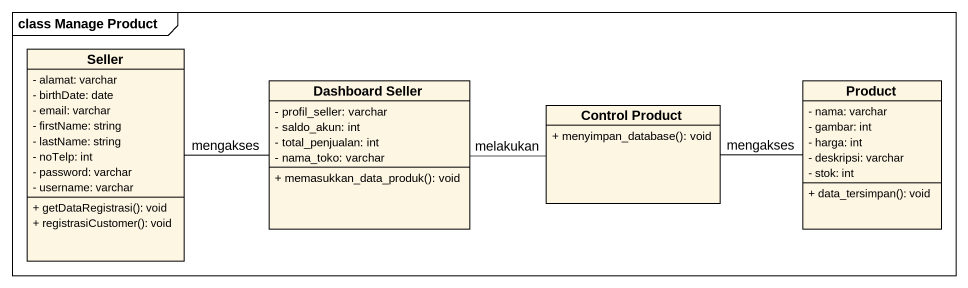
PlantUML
@startuml
mainframe class Manage Product
hide circle
hide empty members
skinparam classAttributeIconSize 0
class Seller {
  - alamat: varchar
  - birthDate: date
  - email: varchar
  - firstName: string
  - lastName: string
  - noTelp: int
  - password: varchar
  - username: varchar
  + getDataRegistrasi(): void
  + registrasiCustomer(): void
}
class "Dashboard Seller" as Dashboard_Seller {
  - profil_seller: varchar
  - saldo_akun: int
  - total_penjualan: int
  - nama_toko: varchar
  + memasukkan_data_produk(): void
}
class Product {
  - nama: varchar
  - gambar: int
  - harga: int
  - deskripsi: varchar
  - stok: int
  + data_tersimpan(): void
}
class "Control Product" as Control_Product {
  + menyimpan_database(): void
}
Seller -right- Dashboard_Seller : mengakses
Dashboard_Seller -right- Control_Product : melakukan
Control_Product -right- Product : mengakses
@enduml
